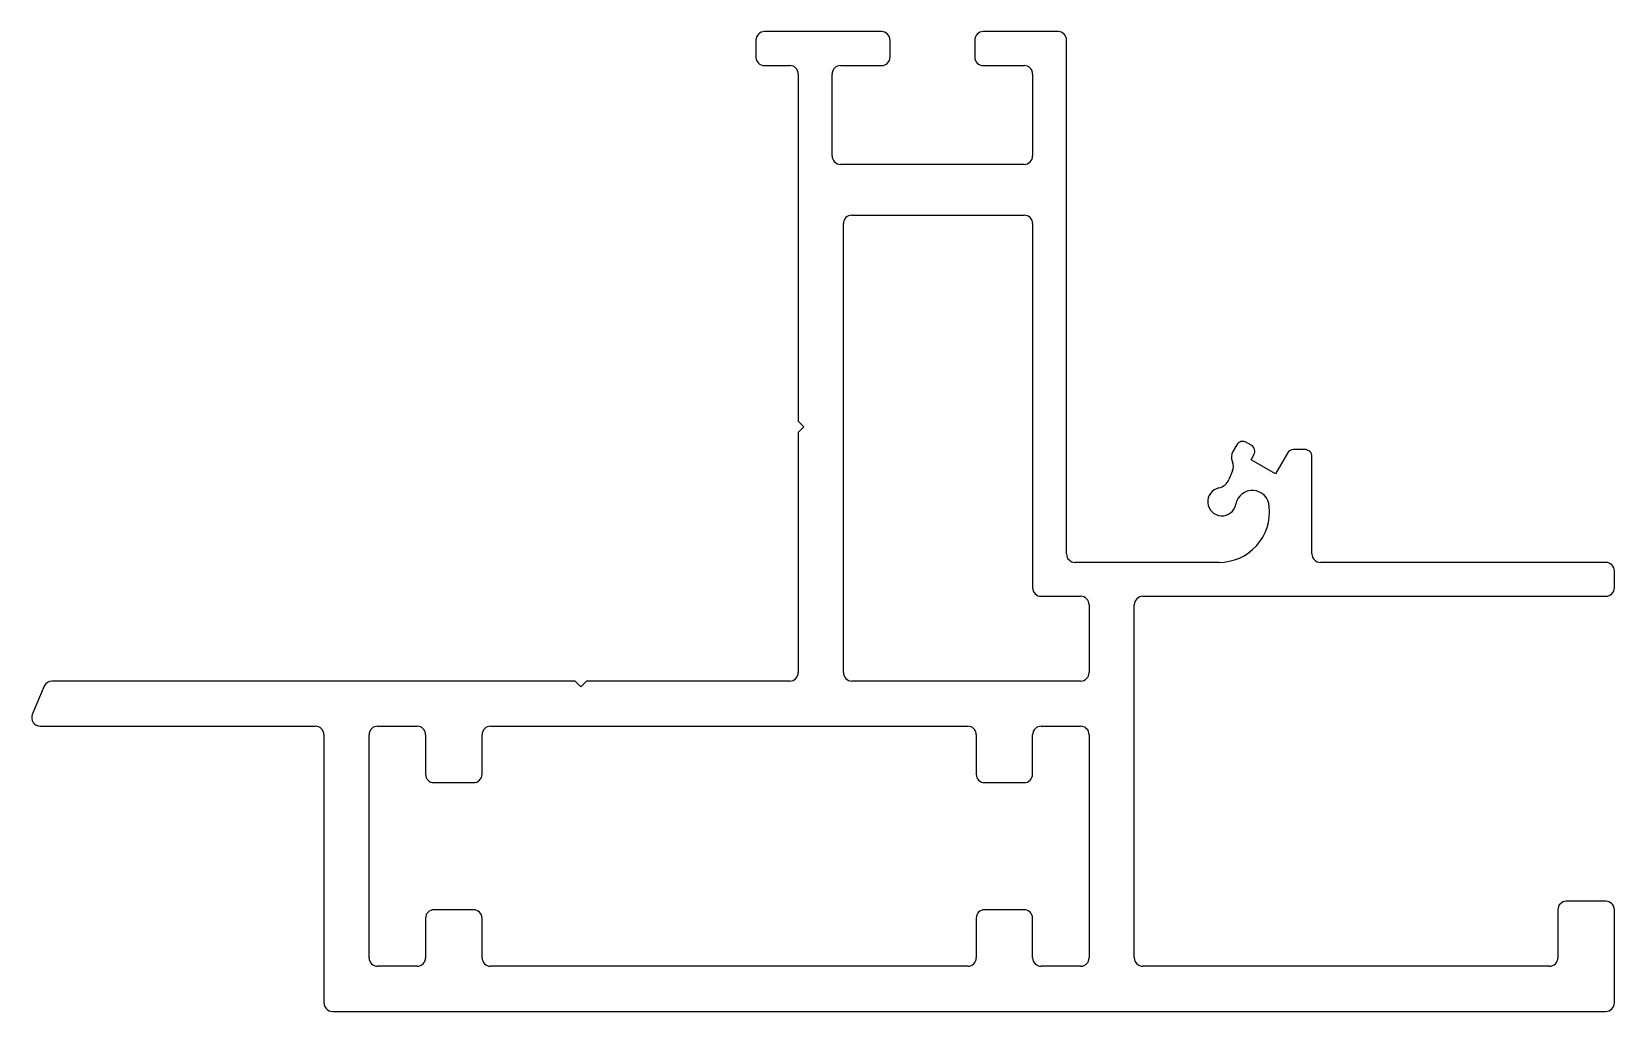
# Model space of a CAD drawing. Extents: x 1179.1 to 1235.2, y 1711.6 to 1746.3.
import ezdxf

# ---------------------------------------------------------------- set-up
doc = ezdxf.new("R2010")
doc.units = 0
doc.layers.get('0').update_dxf_attribs({"linetype": 'CONTINUOUS'})

msp = doc.modelspace()

# ---------------------------------------------------------------- linework, layer by layer
for p, q in [((1204.798, 1745.959), (1204.798, 1745.359)), ((1209.248, 1746.259), (1205.098, 1746.259)), ((1209.548, 1745.359), (1209.548, 1745.959)), ((1212.548, 1745.959), (1212.548, 1745.359)), ((1215.498, 1746.259), (1212.848, 1746.259)), ((1215.798, 1727.759), (1215.798, 1745.959)), ((1205.098, 1745.059), (1205.998, 1745.059)), ((1207.798, 1745.059), (1209.248, 1745.059)), ((1212.848, 1745.059), (1214.298, 1745.059)), ((1206.298, 1744.759), (1206.298, 1732.459)), ((1207.498, 1741.859), (1207.498, 1744.759)), ((1214.598, 1744.759), (1214.598, 1741.859)), ((1214.298, 1741.559), (1207.798, 1741.559)), ((1207.898, 1723.559), (1207.898, 1739.459)), ((1208.198, 1739.759), (1214.298, 1739.759)), ((1214.598, 1739.459), (1214.598, 1726.559)), ((1206.298, 1732.459), (1206.498, 1732.259)), ((1206.498, 1732.259), (1206.298, 1732.059)), ((1206.298, 1732.059), (1206.298, 1723.559)), ((1221.825, 1731.621), (1221.69, 1731.388)), ((1222.34, 1731.613), (1222.166, 1731.713)), ((1224.238, 1731.459), (1223.839, 1731.459)), ((1222.331, 1731.098), (1222.431, 1731.271)), ((1223.197, 1730.598), (1222.331, 1731.098)), ((1223.622, 1731.334), (1223.197, 1730.598)), ((1224.488, 1727.759), (1224.488, 1731.209)), ((1221.677, 1730.7), (1221.546, 1730.391)), ((1221.188, 1727.459), (1216.098, 1727.459)), ((1234.898, 1727.459), (1224.788, 1727.459)), ((1235.198, 1726.559), (1235.198, 1727.159)), ((1214.898, 1726.259), (1216.298, 1726.259)), ((1216.598, 1725.959), (1216.598, 1723.559)), ((1218.198, 1713.459), (1218.198, 1725.959)), ((1218.498, 1726.259), (1234.898, 1726.259)), ((1179.597, 1723.076), (1179.172, 1722.076)), ((1198.398, 1723.259), (1179.873, 1723.259)), ((1198.598, 1723.059), (1198.398, 1723.259)), ((1198.798, 1723.259), (1198.598, 1723.059)), ((1205.998, 1723.259), (1198.798, 1723.259)), ((1216.298, 1723.259), (1208.198, 1723.259)), ((1179.448, 1721.659), (1189.198, 1721.659)), ((1189.498, 1721.359), (1189.498, 1711.859)), ((1191.098, 1713.459), (1191.098, 1721.359)), ((1191.398, 1721.659), (1192.798, 1721.659)), ((1193.098, 1721.359), (1193.098, 1719.959)), ((1195.098, 1719.959), (1195.098, 1721.359)), ((1195.398, 1721.659), (1212.298, 1721.659)), ((1212.598, 1721.359), (1212.598, 1719.959)), ((1214.598, 1719.959), (1214.598, 1721.359)), ((1214.898, 1721.659), (1216.298, 1721.659)), ((1216.598, 1721.359), (1216.598, 1713.459)), ((1193.398, 1719.659), (1194.798, 1719.659)), ((1212.898, 1719.659), (1214.298, 1719.659)), ((1194.798, 1715.159), (1193.398, 1715.159)), ((1214.298, 1715.159), (1212.898, 1715.159)), ((1233.198, 1715.159), (1233.198, 1713.459)), ((1234.898, 1715.459), (1233.498, 1715.459)), ((1235.198, 1711.859), (1235.198, 1715.159)), ((1193.098, 1714.859), (1193.098, 1713.459)), ((1195.098, 1713.459), (1195.098, 1714.859)), ((1212.598, 1714.859), (1212.598, 1713.459)), ((1214.598, 1713.459), (1214.598, 1714.859)), ((1192.798, 1713.159), (1191.398, 1713.159)), ((1212.298, 1713.159), (1195.398, 1713.159)), ((1216.298, 1713.159), (1214.898, 1713.159)), ((1232.898, 1713.159), (1218.498, 1713.159)), ((1189.798, 1711.559), (1234.898, 1711.559))]:
    msp.add_line(p, q)
for centre, radius, start, end in [((1205.098, 1745.959), 0.3, 89.9999, 179.9995), ((1209.248, 1745.959), 0.3, 0.0005, 90), ((1212.848, 1745.959), 0.3, 90, 179.9995), ((1215.498, 1745.959), 0.3, 0.0005, 90), ((1205.098, 1745.359), 0.3, 180.0005, 270.0001), ((1205.998, 1744.759), 0.3, 359.9997, 90), ((1207.798, 1744.759), 0.3, 90, 180.0003), ((1209.248, 1745.359), 0.3, 270, 359.9995), ((1212.848, 1745.359), 0.3, 180.0005, 270), ((1214.298, 1744.759), 0.3, 359.9997, 90), ((1207.798, 1741.859), 0.3, 179.9997, 270), ((1214.298, 1741.859), 0.3, 270, 0.0003), ((1208.198, 1739.459), 0.3, 90.0002, 179.9999), ((1214.298, 1739.459), 0.3, 359.9998, 90), ((1222.037, 1731.188), 0.4, 150, 204.5167), ((1222.041, 1731.496), 0.25, 60.0001, 149.9999), ((1222.215, 1731.396), 0.25, 329.9999, 60), ((1223.839, 1731.209), 0.25, 90, 150.0001), ((1224.238, 1731.209), 0.25, 359.9999, 90.0001), ((1221.309, 1730.856), 0.4, 337.0001, 24.5167), ((1221.085, 1730.587), 0.5, 282.2908, 337), ((1221.298, 1729.609), 0.5, 102.2909, 349.5243), ((1222.38, 1729.409), 0.6, 2.9847, 169.5243), ((1221.188, 1729.259), 1.8, 270, 5.7789), ((1216.098, 1727.759), 0.3, 180.0001, 270), ((1224.788, 1727.759), 0.3, 180.0001, 269.9999), ((1234.898, 1727.159), 0.3, 359.9997, 89.9999), ((1214.898, 1726.559), 0.3, 180, 270.0001), ((1234.898, 1726.559), 0.3, 270.0001, 359.9999), ((1216.298, 1725.959), 0.3, 0, 90), ((1218.498, 1725.959), 0.3, 90, 180.0001), ((1205.998, 1723.559), 0.3, 270, 0.0001), ((1208.198, 1723.559), 0.3, 180, 269.9999), ((1216.298, 1723.559), 0.3, 270.0001, 360), ((1179.873, 1722.959), 0.3, 89.9999, 157), ((1179.448, 1721.959), 0.3, 157, 269.9994), ((1189.198, 1721.359), 0.3, 0.0001, 90.0003), ((1191.398, 1721.359), 0.3, 90, 180.0001), ((1192.798, 1721.359), 0.3, 0.0001, 90), ((1195.398, 1721.359), 0.3, 89.9999, 180.0001), ((1212.298, 1721.359), 0.3, 0, 90), ((1214.898, 1721.359), 0.3, 89.9999, 180.0001), ((1216.298, 1721.359), 0.3, 0, 90.0001), ((1193.398, 1719.959), 0.3, 180, 270), ((1194.798, 1719.959), 0.3, 270.0001, 359.9998), ((1212.898, 1719.959), 0.3, 180, 270.0001), ((1214.298, 1719.959), 0.3, 270, 360), ((1193.398, 1714.859), 0.3, 90, 180), ((1194.798, 1714.859), 0.3, 360, 90.0002), ((1212.898, 1714.859), 0.3, 90, 180), ((1214.298, 1714.859), 0.3, 360, 90), ((1233.498, 1715.159), 0.3, 90.0001, 180), ((1234.898, 1715.159), 0.3, 0, 89.9999), ((1191.398, 1713.459), 0.3, 180.0001, 270), ((1192.798, 1713.459), 0.3, 270.0001, 360), ((1195.398, 1713.459), 0.3, 179.9999, 270.0001), ((1212.298, 1713.459), 0.3, 270, 360), ((1214.898, 1713.459), 0.3, 180, 270), ((1216.298, 1713.459), 0.3, 270, 360), ((1218.498, 1713.459), 0.3, 180, 270), ((1232.898, 1713.459), 0.3, 269.9997, 0), ((1189.798, 1711.859), 0.3, 180, 269.9999), ((1234.898, 1711.859), 0.3, 270.0001, 0)]:
    msp.add_arc(centre, radius, start, end)

doc.saveas('drawing.dxf')
